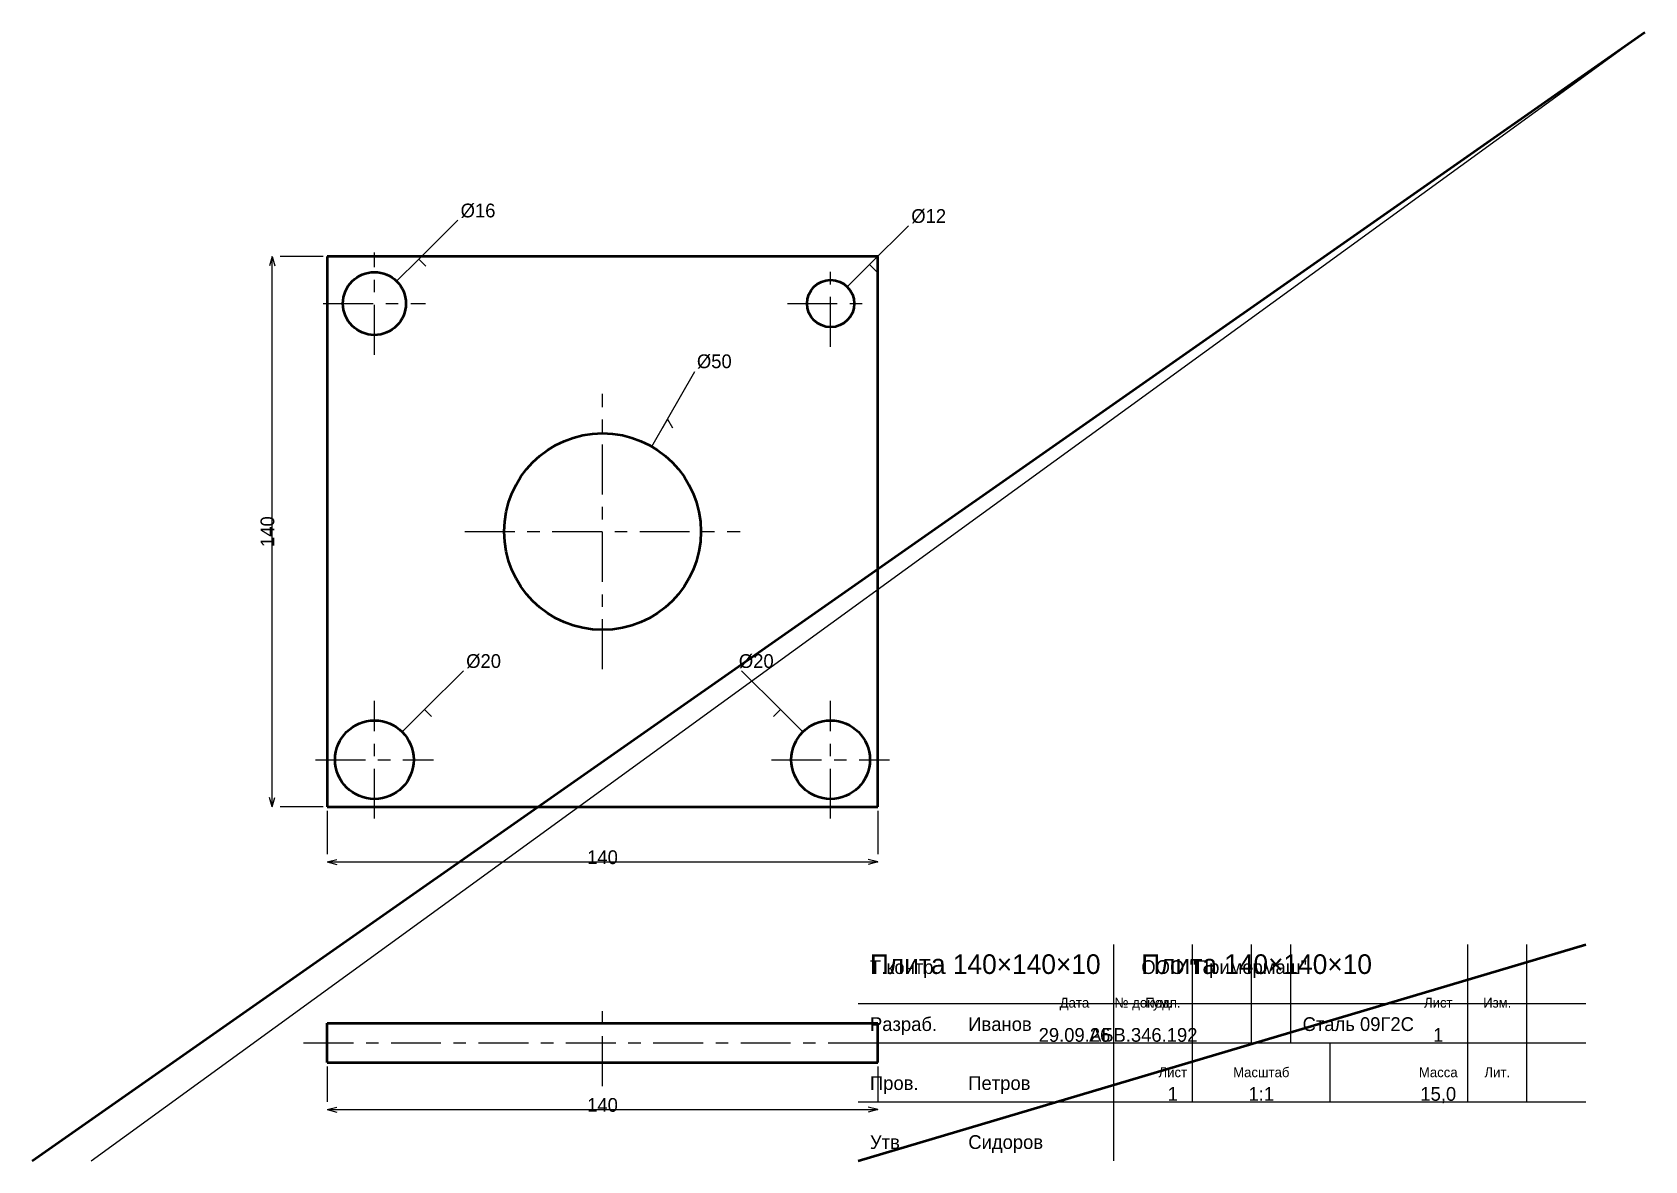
# Model space of a CAD drawing. Header units: millimetres. Extents: x 5 to 415, y 5 to 292.
import ezdxf
from ezdxf.enums import TextEntityAlignment as Align

# ---------------------------------------------------------------- set-up
doc = ezdxf.new("R2010")
doc.units = ezdxf.units.MM
doc.linetypes.add('CENTER', pattern=[22.225, 12.7, -3.175, 3.175, -3.175])
doc.linetypes.add('DASHED', pattern=[9, 6, -3])
for name, color, linetype, lineweight in [('AXIS', 7, 'CENTER', 25), ('DIMS', 7, 'CONTINUOUS', 25), ('MAIN', 7, 'CONTINUOUS', 50), ('TEXT', 7, 'CONTINUOUS', 25), ('THIN', 7, 'CONTINUOUS', 25)]:
    doc.layers.add(name, color=color, linetype=linetype, lineweight=lineweight)

msp = doc.modelspace()

# ---------------------------------------------------------------- linework, layer by layer
at = {"layer": 'AXIS', "linetype": 'CENTER', "lineweight": 25}
for p, q in [((92, 210), (92, 236)), ((208, 212), (208, 234)), ((79, 223), (105, 223)), ((197, 223), (219, 223)), ((150, 130), (150, 200)), ((115, 165), (185, 165)), ((92, 92), (92, 122)), ((208, 92), (208, 122)), ((77, 107), (107, 107)), ((193, 107), (223, 107)), ((150, 24), (150, 46)), ((74, 35), (226, 35))]:
    msp.add_line(p, q, dxfattribs=at)
at = {"layer": 'DIMS', "linetype": 'CONTINUOUS', "lineweight": 25}
for p, q in [((103.314, 234.314), (113.213, 244.213)), ((217.899, 232.899), (227.799, 242.799)), ((66, 235), (65.353, 232.585)), ((66, 95), (66, 235)), ((66, 235), (66.647, 232.585)), ((79, 235), (68, 235)), ((97.657, 228.657), (103.314, 234.314)), ((103.314, 234.314), (101.546, 232.546)), ((103.314, 234.314), (105.081, 232.546)), ((212.243, 227.243), (217.899, 232.899)), ((217.899, 232.899), (216.132, 231.132)), ((217.899, 232.899), (219.667, 231.132)), ((166.5, 193.579), (173.5, 205.703)), ((162.5, 186.651), (166.5, 193.579)), ((166.5, 193.579), (165.25, 191.414)), ((166.5, 193.579), (167.75, 191.414)), ((104.728, 119.728), (114.627, 129.627)), ((195.272, 119.728), (185.373, 129.627)), ((99.071, 114.071), (104.728, 119.728)), ((104.728, 119.728), (102.96, 117.96)), ((104.728, 119.728), (106.496, 117.96)), ((195.272, 119.728), (193.504, 117.96)), ((200.929, 114.071), (195.272, 119.728)), ((195.272, 119.728), (197.04, 117.96)), ((66, 95), (65.353, 97.415)), ((66, 95), (66.647, 97.415)), ((79, 95), (68, 95)), ((80, 94), (80, 83)), ((220, 94), (220, 83)), ((80, 81), (82.415, 81.647)), ((80, 81), (220, 81)), ((80, 81), (82.415, 80.353)), ((220, 81), (217.585, 81.647)), ((220, 81), (217.585, 80.353)), ((80, 29), (80, 20)), ((220, 29), (220, 20)), ((80, 18), (82.415, 18.647)), ((80, 18), (220, 18)), ((80, 18), (82.415, 17.353)), ((220, 18), (217.585, 18.647)), ((220, 18), (217.585, 17.353))]:
    msp.add_line(p, q, dxfattribs=at)
at = {"layer": 'MAIN', "linetype": 'CONTINUOUS', "lineweight": 50}
for p, q in [((5, 5), (415, 292)), ((220, 235), (80, 235)), ((80, 235), (80, 235)), ((80, 235), (80, 95)), ((220, 95), (220, 235)), ((220, 235), (220, 235)), ((80, 95), (220, 95)), ((80, 95), (80, 95)), ((220, 95), (220, 95)), ((215, 5), (400, 60)), ((80, 40), (220, 40)), ((80, 30), (80, 40)), ((220, 30), (220, 40)), ((80, 30), (220, 30))]:
    msp.add_line(p, q, dxfattribs=at)
for centre, radius in [((92, 223), 8), ((208, 223), 6), ((150, 165), 25), ((92, 107), 10), ((208, 107), 10)]:
    msp.add_circle(centre, radius, dxfattribs=at)
at = {"layer": 'THIN', "linetype": 'CONTINUOUS', "lineweight": 25}
for p, q in [((20, 5), (415, 292)), ((280, 5), (280, 60)), ((300, 35), (300, 60)), ((315, 35), (315, 60)), ((325, 35), (325, 60)), ((370, 35), (370, 60)), ((385, 35), (385, 60)), ((215, 45), (400, 45)), ((215, 35), (400, 35)), ((300, 20), (300, 35)), ((335, 20), (335, 35)), ((370, 20), (370, 35)), ((385, 20), (385, 35)), ((215, 20), (400, 20))]:
    msp.add_line(p, q, dxfattribs=at)
at = {"layer": 'THIN', "linetype": 'DASHED', "lineweight": 25}
for p, q in [((80, 40), (92, 40)), ((208, 40), (220, 40)), ((80, 30), (92, 30)), ((208, 30), (220, 30))]:
    msp.add_line(p, q, dxfattribs=at)

# ---------------------------------------------------------------- texts
at = {"layer": 'DIMS', "linetype": 'CONTINUOUS', "lineweight": 25}
for s, p in [('%%c16', (113.92, 244.92)), ('%%c12', (228.506, 243.506)), ('%%c50', (174, 206.569)), ('%%c20', (115.335, 130.335)), ('%%c20', (184.665, 130.335))]:
    msp.add_text(s, height=3.5, dxfattribs=at).set_placement(p)
msp.add_text('140', height=3.5, rotation=90, dxfattribs=at).set_placement((64.8, 165), align=Align.MIDDLE_CENTER)
for p in [(150, 82.2), (150, 19.2)]:
    msp.add_text('140', height=3.5, dxfattribs=at).set_placement(p, align=Align.MIDDLE_CENTER)
at = {"layer": 'TEXT', "linetype": 'CONTINUOUS', "lineweight": 25}
for s, height, p in [('Плита 140×140×10', 5, (218, 52.5)), ('Плита 140×140×10', 5, (287, 52.5)), ('Т.контр.', 3.5, (218, 52.5)), ('ООО "Примермаш"', 3.5, (287, 52.5)), ('Разраб.', 3.5, (218, 38)), ('Иванов', 3.5, (243, 38)), ('Сталь 09Г2С', 3.5, (328, 38)), ('Пров.', 3.5, (218, 23)), ('Петров', 3.5, (243, 23)), ('Утв.', 3.5, (218, 8)), ('Сидоров', 3.5, (243, 8))]:
    msp.add_text(s, height=height, dxfattribs=at).set_placement(p)
for s, height, p in [('Дата', 2.5, (270, 45.2)), ('№ докум.', 2.5, (287.5, 45.2)), ('Подп.', 2.5, (292.5, 45.2)), ('Лист', 2.5, (362.5, 45.2)), ('Изм.', 2.5, (377.5, 45.2)), ('29.09.26', 3.5, (270, 37)), ('АБВ.346.192', 3.5, (287.5, 37)), ('1', 3.5, (362.5, 37)), ('Лист', 2.5, (295, 27.5)), ('Масштаб', 2.5, (317.5, 27.5)), ('Масса', 2.5, (362.5, 27.5)), ('Лит.', 2.5, (377.5, 27.5)), ('1', 3.5, (295, 22)), ('1:1', 3.5, (317.5, 22)), ('15,0', 3.5, (362.5, 22))]:
    msp.add_text(s, height=height, dxfattribs=at).set_placement(p, align=Align.MIDDLE_CENTER)

doc.saveas('drawing.dxf')
